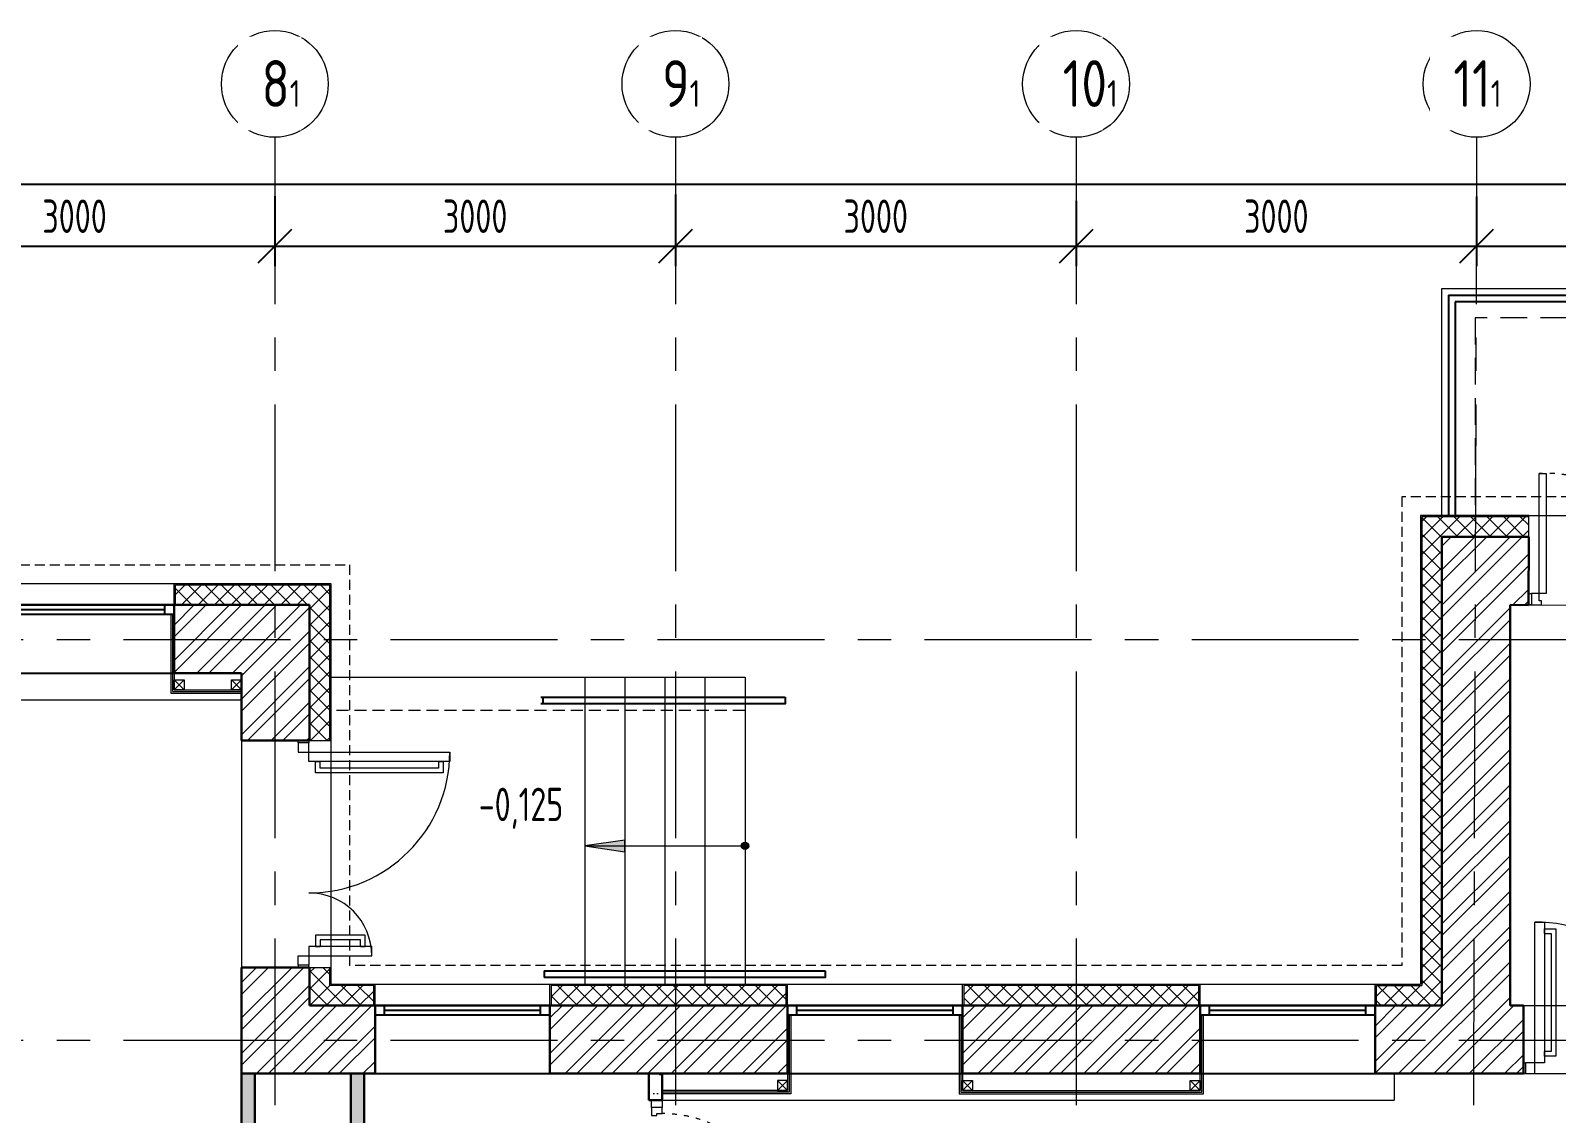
# Model space of a CAD drawing. Header units: millimetres. Extents: x -8689834 to 9419935, y -370377 to 166066.
# Drawn here: x -199064 to -187636, y 127052 to 135163 of the extents above; entities that cross this region are included whole.
import ezdxf
from ezdxf import colors
from ezdxf.entities.mleader import LeaderData, LeaderLine
from ezdxf.math import Vec2, Vec3

# ---------------------------------------------------------------- set-up
doc = ezdxf.new("R2010")
doc.units = ezdxf.units.MM
doc.header["$MEASUREMENT"] = 0
for name, pattern in [('ACAD_ISO03W100', [30, 12, -18]), ('ADSK_Штрих_ш3 п1_5', [4.5, 3, -1.5]), ('ADSK_Штриховая_ш2 п1', [3, 2, -1]), ('CENTER', [2, 1.25, -0.25, 0.25, -0.25]), ('DASH', [0.375, 0.25, -0.125])]:
    doc.linetypes.add(name, pattern=pattern)
doc.layers.get('0').update_dxf_attribs({"color": 250, "lineweight": 9})
for name, color, linetype, lineweight in [('АР_Двери', 175, 'Continuous', 18), ('АР_Карниз', 22, 'Continuous', 9), ('АР_Лестницы', 250, 'Continuous', 15), ('АР_Лестницы ограждение', 94, 'Continuous', 25), ('АР_Навесной фасад', 190, 'Continuous', 5), ('АР_Оси', 195, 'Continuous', 9), ('АР_Оси размеры', 164, 'Continuous', 9), ('АР_Отметки', 250, 'Continuous', 15), ('АР_Перегородки газоблок', 165, 'Continuous', 30), ('АР_Перегородки газоблок_Штрих', 165, 'Continuous', 5), ('АР_Перегородки ГКЛ', 215, 'Continuous', 9), ('АР_Подоконники', 163, 'Continuous', 9), ('АР_Сущ Несущая стена', 216, 'Continuous', 30), ('АР_тонкая линия', 250, 'Continuous', 0), ('АР_Утеплитель', 154, 'Continuous', 9), ('АР_Штриховка кирпич', 250, 'Continuous', 9)]:
    doc.layers.add(name, color=color, linetype=linetype, lineweight=lineweight)
doc.layers.add('АР_новое окно', color=155, linetype='Continuous')
doc.styles.add('ISOCPEUR', font='isocpeur.ttf', dxfattribs={"width": 0.7})
doc.styles.add('ГОСТ 2.304', font='isocpeur.ttf', dxfattribs={"width": 0.7})
doc.dimstyles.new('СПДС', dxfattribs={"dimscale": 100, "dimtxt": 2.5, "dimasz": 2.5, "dimexe": 1.5, "dimexo": 0, "dimgap": 1, "dimtad": 1, "dimdec": 0, "dimrnd": 1, "dimtxsty": 'ГОСТ 2.304', "dimblk": 'OBLIQUE', "dimcen": 2.5, "dimdle": 1.5, "dimadec": 0, "dimazin": 2, "dimtfac": 0.75, "dimtdec": 0, "dimtmove": 1, "dimatfit": 3, "dimfxl": 1, "dimtolj": 1, "dimarcsym": 1})
pattern_1 = [(45, (-1195763.57, 164426.86), (-132.58252, 132.58252), []), (45, (-1195675.18, 164426.86), (-132.58252, 132.58252), [])]

# ---------------------------------------------------------------- blocks, each defined once
blk = doc.blocks.new('_Oblique')
at = {"color": 0, "linetype": 'ByBlock', "lineweight": -2}
blk.add_line((-0.5, -0.5), (0.5, 0.5), dxfattribs=at)
blk = doc.blocks.new('*D613')
at = {"layer": 'АР_Оси размеры', "color": 0, "lineweight": -2, "ltscale": 100, "transparency": 16777216}
for p, q in [((-200234, 133929), (-200234, 133397)), ((-197234, 133923), (-197234, 133397)), ((-200384, 133547), (-197084, 133547))]:
    blk.add_line(p, q, dxfattribs=at)
at = {"layer": 'АР_Оси размеры', "color": 0, "lineweight": -2, "ltscale": 100, "transparency": 16777216, "xscale": 250, "yscale": 250, "zscale": 250, "rotation": 180}
blk.add_blockref('_Oblique', (-200234, 133547), dxfattribs=at)
at = {"layer": 'АР_Оси размеры', "color": 0, "lineweight": -2, "ltscale": 100, "transparency": 16777216, "xscale": 250, "yscale": 250, "zscale": 250}
blk.add_blockref('_Oblique', (-197234, 133547), dxfattribs=at)
at = {"layer": 'АР_Оси размеры', "color": 0, "ltscale": 100, "transparency": 16777216, "insert": (-198734, 133772), "char_height": 250, "attachment_point": 5, "style": 'ГОСТ 2.304'}
blk.add_mtext('\\A1;3000', dxfattribs=at)
blk = doc.blocks.new('*D614')
at = {"layer": 'АР_Оси размеры', "color": 0, "lineweight": -2, "ltscale": 100, "transparency": 16777216}
for p, q in [((-194234, 133935), (-194234, 133397)), ((-197234, 133923), (-197234, 133397)), ((-197384, 133547), (-194084, 133547))]:
    blk.add_line(p, q, dxfattribs=at)
at = {"layer": 'АР_Оси размеры', "color": 0, "lineweight": -2, "ltscale": 100, "transparency": 16777216, "xscale": 250, "yscale": 250, "zscale": 250, "rotation": 180}
blk.add_blockref('_Oblique', (-197234, 133547), dxfattribs=at)
at = {"layer": 'АР_Оси размеры', "color": 0, "lineweight": -2, "ltscale": 100, "transparency": 16777216, "xscale": 250, "yscale": 250, "zscale": 250}
blk.add_blockref('_Oblique', (-194234, 133547), dxfattribs=at)
at = {"layer": 'АР_Оси размеры', "color": 0, "ltscale": 100, "transparency": 16777216, "insert": (-195734, 133772), "char_height": 250, "attachment_point": 5, "style": 'ГОСТ 2.304'}
blk.add_mtext('\\A1;3000', dxfattribs=at)
blk = doc.blocks.new('*D615')
at = {"layer": 'АР_Оси размеры', "color": 0, "lineweight": -2, "ltscale": 100, "transparency": 16777216}
for p, q in [((-194234, 133935), (-194234, 133397)), ((-191234, 133888), (-191234, 133397)), ((-194384, 133547), (-191084, 133547))]:
    blk.add_line(p, q, dxfattribs=at)
at = {"layer": 'АР_Оси размеры', "color": 0, "lineweight": -2, "ltscale": 100, "transparency": 16777216, "xscale": 250, "yscale": 250, "zscale": 250, "rotation": 180}
blk.add_blockref('_Oblique', (-194234, 133547), dxfattribs=at)
at = {"layer": 'АР_Оси размеры', "color": 0, "lineweight": -2, "ltscale": 100, "transparency": 16777216, "xscale": 250, "yscale": 250, "zscale": 250}
blk.add_blockref('_Oblique', (-191234, 133547), dxfattribs=at)
at = {"layer": 'АР_Оси размеры', "color": 0, "ltscale": 100, "transparency": 16777216, "insert": (-192734, 133772), "char_height": 250, "attachment_point": 5, "style": 'ГОСТ 2.304'}
blk.add_mtext('\\A1;3000', dxfattribs=at)
blk = doc.blocks.new('*D616')
at = {"layer": 'АР_Оси размеры', "color": 0, "lineweight": -2, "ltscale": 100, "transparency": 16777216}
for p, q in [((-191234, 133888), (-191234, 133397)), ((-188234, 133888), (-188234, 133397)), ((-191384, 133547), (-188084, 133547))]:
    blk.add_line(p, q, dxfattribs=at)
at = {"layer": 'АР_Оси размеры', "color": 0, "lineweight": -2, "ltscale": 100, "transparency": 16777216, "xscale": 250, "yscale": 250, "zscale": 250, "rotation": 180}
blk.add_blockref('_Oblique', (-191234, 133547), dxfattribs=at)
at = {"layer": 'АР_Оси размеры', "color": 0, "lineweight": -2, "ltscale": 100, "transparency": 16777216, "xscale": 250, "yscale": 250, "zscale": 250}
blk.add_blockref('_Oblique', (-188234, 133547), dxfattribs=at)
at = {"layer": 'АР_Оси размеры', "color": 0, "ltscale": 100, "transparency": 16777216, "insert": (-189734, 133772), "char_height": 250, "attachment_point": 5, "style": 'ГОСТ 2.304'}
blk.add_mtext('\\A1;3000', dxfattribs=at)
blk = doc.blocks.new('*D617')
at = {"layer": 'АР_Оси размеры', "color": 0, "lineweight": -2, "ltscale": 100, "transparency": 16777216}
for p, q in [((-182234, 134039), (-182234, 133397)), ((-188234, 133919), (-188234, 133397)), ((-188384, 133547), (-182084, 133547))]:
    blk.add_line(p, q, dxfattribs=at)
at = {"layer": 'АР_Оси размеры', "color": 0, "lineweight": -2, "ltscale": 100, "transparency": 16777216, "xscale": 250, "yscale": 250, "zscale": 250, "rotation": 180}
blk.add_blockref('_Oblique', (-188234, 133547), dxfattribs=at)
at = {"layer": 'АР_Оси размеры', "color": 0, "lineweight": -2, "ltscale": 100, "transparency": 16777216, "xscale": 250, "yscale": 250, "zscale": 250}
blk.add_blockref('_Oblique', (-182234, 133547), dxfattribs=at)
at = {"layer": 'АР_Оси размеры', "color": 0, "ltscale": 100, "transparency": 16777216, "insert": (-185234, 133772), "char_height": 250, "attachment_point": 5, "style": 'ГОСТ 2.304'}
blk.add_mtext('\\A1;6000', dxfattribs=at)
blk = doc.blocks.new('*U690')
for points in [[(0, 0), (0, -80), (55, -80), (55, 0), (0, 0)], [(55, -80), (55, 0), (115, 0), (115, -40), (100, -40), (100, -80), (55, -80)], [(1075, -80), (1075, 0), (1015, 0), (1015, -40), (1030, -40), (1030, -80), (1075, -80)], [(1130, 0), (1130, -80), (1075, -80), (1075, 0), (1130, 0)]]:
    blk.add_lwpolyline(points)
blk.add_lwpolyline([(100, -80), (100, -1010), (140, -1010), (140, -80)], close=True)
at = {"linetype": 'ACAD_ISO03W100', "ltscale": 3}
blk.add_arc((100, -80), 930, 270, 0, dxfattribs=at)
blk = doc.blocks.new('*U24')
h = blk.add_hatch(color=256)
h.dxf.hatch_style = 1
edge = h.paths.add_edge_path()
edge.add_arc((0, 0), 27.6, 359.64, 719.64)
h = blk.add_hatch(color=256)
h.dxf.hatch_style = 1
h.paths.add_polyline_path([(900, -44), (900, 44), (1200, 0)])
blk.add_line((1200, 0), (0, 0))
blk.add_lwpolyline([(900, 44), (900, -44), (1200, 0), (900, 44)])
blk.add_circle((0, 0), 27.6)
blk = doc.blocks.new('*U144')
at = {"layer": 'АР_новое окно', "lineweight": 20}
for p, q in [((0, 1310), (-70, 1310)), ((0, 0), (-70, 0))]:
    blk.add_line(p, q, dxfattribs=at)
at = {"layer": 'АР_новое окно'}
for p, q in [((-70, 1310), (-70, 0)), ((-70, 0), (-70, 1310)), ((0, 1310), (0, 0)), ((0, 1240), (-70, 1240)), ((-35, 1240), (-35, 70)), ((0, 70), (-70, 70))]:
    blk.add_line(p, q, dxfattribs=at)
blk = doc.blocks.new('*D354')
at = {"layer": 'АР_Оси размеры', "color": 0, "lineweight": -2, "ltscale": 100, "transparency": 16777216}
for p, q in [((-218234, 134013), (-218234, 134163)), ((-154724, 134013), (-154724, 134163)), ((-218384, 134013), (-154574, 134013))]:
    blk.add_line(p, q, dxfattribs=at)
at = {"layer": 'АР_Оси размеры', "color": 0, "lineweight": -2, "ltscale": 100, "transparency": 16777216, "xscale": 250, "yscale": 250, "zscale": 250, "rotation": 180}
blk.add_blockref('_Oblique', (-218234, 134013), dxfattribs=at)
at = {"layer": 'АР_Оси размеры', "color": 0, "lineweight": -2, "ltscale": 100, "transparency": 16777216, "xscale": 250, "yscale": 250, "zscale": 250}
blk.add_blockref('_Oblique', (-154724, 134013), dxfattribs=at)
at = {"layer": 'АР_Оси размеры', "color": 0, "ltscale": 100, "transparency": 16777216, "insert": (-186479, 134238), "char_height": 250, "attachment_point": 5, "style": 'ГОСТ 2.304'}
blk.add_mtext('\\A1;63510', dxfattribs=at)
blk = doc.blocks.new('1700-2')
for points in [[(80, 1600), (0, 1600), (0, 1583), (80, 1583), (80, 1600)], [(0, 1583), (80, 1583), (80, 1513), (50, 1513), (50, 1513), (0, 1513), (0, 1583)], [(-386, 1443), (-421, 1443), (-421, 1358), (-50, 1358), (-50, 1443), (-85, 1443)], [(-386, 1443), (-386, 1393), (-85, 1393), (-85, 1443)], [(-970, 57), (-1005, 57), (-1005, 142), (-50, 142), (-50, 57), (-85, 57)], [(-970, 57), (-970, 107), (-85, 107), (-85, 57)], [(0, -83), (80, -83), (80, -13), (50, -13), (50, -13), (0, -13), (0, -83)], [(80, -100), (0, -100), (0, -83), (80, -83), (80, -100)]]:
    blk.add_lwpolyline(points)
for points in [[(-471, 1443), (0, 1443), (0, 1513), (-471, 1513)], [(0, -13), (-1055, -13), (-1055, 57), (0, 57)]]:
    blk.add_lwpolyline(points, close=True)
for centre, radius, start, end in [((0, 1513), 471, 180, 270), ((0, -13), 1055, 90, 180)]:
    blk.add_arc(centre, radius, start, end)
blk = doc.blocks.new('Дверь 1700')
for points in [[(80, 85), (80, 985), (133, 985), (133, 85)], [(1565, 620), (1567, 85), (1620, 85), (1620, 620)]]:
    blk.add_lwpolyline(points, close=True)
at = {"ltscale": 100}
blk.add_lwpolyline([(1620, 85), (1620, 620)], dxfattribs=at)
for points in [[(0, 0), (0, 85), (21, 85), (21, 0), (0, 0)], [(21, 85), (21, 0), (96, 0), (96, 32), (80, 32), (80, 85), (21, 85)], [(1679, 85), (1679, 0), (1604, 0), (1604, 32), (1620, 32), (1620, 85), (1679, 85)], [(1700, 0), (1700, 85), (1679, 85), (1679, 0), (1700, 0)]]:
    blk.add_lwpolyline(points)
at = {"linetype": 'ACAD_ISO03W100', "ltscale": 3}
for centre, radius, start, end in [((130, 84), 902, 0.0681, 93.207), ((1571, 84), 539, 84.7636, 179.866)]:
    blk.add_arc(centre, radius, start, end, dxfattribs=at)
blk = doc.blocks.new('A$Ce02d65bd')
at = {"ltscale": 100}
for points in [[(0, 0), (0, 75), (75, 75), (75, 0), (0, 0)], [(0, 0), (75, 75)], [(0, 75), (75, 0)]]:
    blk.add_lwpolyline(points, dxfattribs=at)
blk = doc.blocks.new('_DotSmall')
at = {"color": 0, "linetype": 'ByBlock', "const_width": 0.5}
blk.add_lwpolyline([(-0.0625, 0, 1), (0.0625, 0, 1)], format="xyb", close=True, dxfattribs=at)

msp = doc.modelspace()

# ---------------------------------------------------------------- hatches: boundary and pattern name
at = {"layer": 'АР_Перегородки газоблок_Штрих', "ltscale": 100}
h = msp.add_hatch(dxfattribs=at)
h.set_pattern_fill('AR-CONC', scale=30)
h.set_pattern_definition([(50, (0, 0), (215.17805, -18.82564), [22.5, -247.5]), (355, (0, 0), (-41.6254, 225.65764), [18, -198]), (100.45144, (17.93, -1.57), (173.55265, 206.832), [19.12206, -210.34263]), (46.1842, (0, 60), (320.1724, -49.65578), [33.75, -371.25]), (96.63564, (26.68, 55.86), (280.3986, 292.2356), [28.6831, -315.51413]), (351.18416, (0, 60), (280.3986, 292.2356), [27, -297]), (21, (30, 45), (179.07212, -120.78567), [22.5, -247.5]), (326, (30, 45), (72.9946, 217.54501), [18, -198]), (71.45144, (44.92, 34.93), (252.06671, 96.75935), [19.12206, -210.34263]), (37.5, (0, 0), (3.647957, 99.868156), [0, -195.6, 0, -201, 0, -198.75]), (7.5, (0, 0), (78.92086, 118.323514), [0, -114.6, 0, -191.1, 0, -75.75]), (327.5, (-66.9, 0), (160.14673, -6.766462), [0, -75, 0, -234, 0, -310.5]), (317.5, (-96.9, 0), (174.95585, 30.031495), [0, -97.5, 0, -155.4, 0, -220.5])])
edge = h.paths.add_edge_path()
edge.add_line((-197233.9, 124428.4), (-197383.9, 124428.4))
edge.add_line((-197383.9, 124428.4), (-197383.9, 124600.7))
edge.add_line((-197383.9, 124600.7), (-197483.9, 124600.7))
edge.add_line((-197483.9, 124600.7), (-197483.9, 121099.1))
edge.add_arc((-197538.8, 121433.3), 338.7, 279.32816, 301.09248)
edge.add_line((-197363.9, 121143.3), (-197363.9, 122020.3))
edge.add_line((-197363.9, 122020.3), (-197363.9, 122020.3))
edge.add_line((-197363.9, 122020.3), (-197233.9, 122020.3))
edge.add_line((-197233.9, 122020.3), (-197233.9, 122140.3))
edge.add_line((-197233.9, 122140.3), (-197364.1, 122140.3))
edge.add_line((-197364.1, 122140.3), (-197364.1, 122140.7))
edge.add_line((-197364.1, 122140.7), (-197364.1, 123640.7))
edge.add_line((-197364.1, 123640.7), (-197233.9, 123640.7))
edge.add_line((-197233.9, 123640.7), (-197233.9, 123750.7))
edge.add_line((-197233.9, 123750.7), (-197383.9, 123750.7))
edge.add_line((-197383.9, 123750.7), (-197383.9, 124428.4))
edge.add_line((-197383.9, 124428.4), (-197233.9, 124428.4))
h.paths.add_polyline_path([(-196563.9, 124600.7), (-196663.9, 124600.7), (-196663.9, 124428.4), (-197233.9, 124428.4), (-196663.9, 124428.4), (-196663.9, 123750.7), (-197233.9, 123750.7), (-197233.9, 123640.7), (-196764.1, 123640.7), (-196663.9, 123640.7), (-196663.9, 122140.3), (-196563.9, 122140.3)])
h.paths.add_polyline_path([(-196563.9, 127350.7), (-196663.9, 127350.7), (-196663.9, 124600.7), (-196563.9, 124600.7)])
h.paths.add_polyline_path([(-197383.9, 127350.7), (-197483.9, 127350.7), (-197483.9, 124600.7), (-197383.9, 124600.7)])
h = msp.add_hatch(dxfattribs=at)
h.set_pattern_fill('AR-CONC', scale=30)
h.set_pattern_definition([(50, (-20, 0), (215.17805, -18.82564), [22.5, -247.5]), (355, (-20, 0), (-41.6254, 225.65764), [18, -198]), (100.45144, (-2.07, -1.57), (173.55265, 206.832), [19.12206, -210.34263]), (46.1842, (-20, 60), (320.1724, -49.65578), [33.75, -371.25]), (96.63564, (6.68, 55.86), (280.3986, 292.2356), [28.6831, -315.51413]), (351.18416, (-20, 60), (280.3986, 292.2356), [27, -297]), (21, (10, 45), (179.07212, -120.78567), [22.5, -247.5]), (326, (10, 45), (72.9946, 217.54501), [18, -198]), (71.45144, (24.92, 34.93), (252.06671, 96.75935), [19.12206, -210.34263]), (37.5, (-20, 0), (3.647957, 99.868156), [0, -195.6, 0, -201, 0, -198.75]), (7.5, (-20, 0), (78.92086, 118.323514), [0, -114.6, 0, -191.1, 0, -75.75]), (327.5, (-86.9, 0), (160.14673, -6.766462), [0, -75, 0, -234, 0, -310.5]), (317.5, (-116.9, 0), (174.95585, 30.031495), [0, -97.5, 0, -155.4, 0, -220.5])])
h.paths.add_polyline_path([(-194333.9, 127350.7), (-194453.9, 127350.7), (-194453.9, 127150.8), (-194333.9, 127150.8)])
at = {"layer": 'АР_Утеплитель', "ltscale": 100}
h = msp.add_hatch(dxfattribs=at)
h.set_pattern_fill('ANSI37', scale=700)
h.set_pattern_definition([(45, (-1158903.89, 167262.83), (-61.871843, 61.871843), []), (135, (-1158903.89, 167262.83), (-61.871843, -61.871843), [])])
h.paths.add_polyline_path([(-187843.7, 131370.7), (-187843.7, 131520.7), (-188643.9, 131520.7), (-188643.9, 128010.7), (-188983.9, 128010.7), (-188983.9, 127860.7), (-188493.9, 127860.7), (-188493.9, 131370.7)])
h.paths.add_polyline_path([(-186145.2, 131520.7), (-186145.2, 131370.7), (-182818.9, 131370.7), (-182818.9, 131520.7)])
h = msp.add_hatch(dxfattribs=at)
h.set_pattern_fill('ANSI37', scale=700)
h.set_pattern_definition([(45, (-1174788.89, 163752.83), (-61.871843, 61.871843), []), (135, (-1174788.89, 163752.83), (-61.871843, -61.871843), [])])
h.paths.add_polyline_path([(-196823.9, 128145.9), (-196973.9, 128145.9), (-196973.9, 127860.7), (-196493.9, 127860.7), (-196493.9, 128010.7), (-196823.9, 128010.7)])
h.paths.add_polyline_path([(-196973.9, 129845.9), (-196823.9, 129845.9), (-196823.9, 131010.7), (-197978.9, 131010.7), (-197978.9, 130860.7), (-196973.9, 130860.7)])
h = msp.add_hatch(dxfattribs=at)
h.set_pattern_fill('ANSI37', scale=700)
h.set_pattern_definition([(45, (-1171683.89, 163752.83), (-61.871843, 61.871843), []), (135, (-1171683.89, 163752.83), (-61.871843, -61.871843), [])])
h.paths.add_polyline_path([(-193403.9, 127860.7), (-195163.9, 127860.7), (-195163.9, 128010.7), (-193403.9, 128010.7)])
h = msp.add_hatch(dxfattribs=at)
h.set_pattern_fill('ANSI37', scale=700)
h.set_pattern_definition([(45, (-1168608.89, 163752.83), (-61.871843, 61.871843), []), (135, (-1168608.89, 163752.83), (-61.871843, -61.871843), [])])
h.paths.add_polyline_path([(-190313.9, 127860.7), (-192073.9, 127860.7), (-192073.9, 128010.7), (-190313.9, 128010.7)])
at = {"layer": 'АР_Штриховка кирпич', "ltscale": 100}
h = msp.add_hatch(dxfattribs=at)
h.set_pattern_fill('ANSI32', scale=500)
h.set_pattern_definition([(45, (-1163613.57, 164426.86), (-132.58252, 132.58252), []), (45, (-1163525.18, 164426.86), (-132.58252, 132.58252), [])])
h.paths.add_polyline_path([(-187843.7, 131370.7), (-188493.9, 131370.7), (-188493.9, 127860.7), (-188993.9, 127860.7), (-188993.9, 127350.7), (-187883.9, 127350.7), (-187883.9, 127860.7), (-187983.9, 127860.7), (-187983.9, 130860.7), (-187845.2, 130860.3)])
h = msp.add_hatch(dxfattribs=at)
h.set_pattern_fill('ANSI32', scale=500)
h.set_pattern_definition(pattern_1)
h.paths.add_polyline_path([(-196973.9, 130860.7), (-196973.9, 130339.6), (-196973.9, 129845.9), (-197483.9, 129845.9), (-197483.9, 130350.7), (-197988.9, 130350.7), (-197988.9, 130860.7)])
h = msp.add_hatch(dxfattribs=at)
h.set_pattern_fill('ANSI32', scale=500)
h.set_pattern_definition(pattern_1)
h.paths.add_polyline_path([(-196483.9, 127860.7), (-196973.9, 127860.7), (-196973.9, 128145.9), (-197483.9, 128145.9), (-197483.9, 127350.7), (-196483.9, 127350.7)])
h = msp.add_hatch(dxfattribs=at)
h.set_pattern_fill('ANSI32', scale=500)
h.set_pattern_definition([(45, (-1193453.57, 164426.86), (-132.58252, 132.58252), []), (45, (-1193365.18, 164426.86), (-132.58252, 132.58252), [])])
h.paths.add_polyline_path([(-193393.9, 127860.7), (-195173.9, 127860.7), (-195173.9, 127350.7), (-193393.9, 127350.7)])
h = msp.add_hatch(dxfattribs=at)
h.set_pattern_fill('ANSI32', scale=500)
h.set_pattern_definition([(45, (-1190363.57, 164426.86), (-132.58252, 132.58252), []), (45, (-1190275.18, 164426.86), (-132.58252, 132.58252), [])])
h.paths.add_polyline_path([(-190303.9, 127860.7), (-192083.9, 127860.7), (-192083.9, 127350.7), (-190303.9, 127350.7)])

# ---------------------------------------------------------------- linework, layer by layer
at = {"layer": 'АР_Карниз', "color": 7, "linetype": 'DASH', "ltscale": 300}
for p, q in [((-206793.9, 131160.7), (-196673.9, 131160.7)), ((-196673.9, 131160.7), (-196673.9, 128160.7))]:
    msp.add_line(p, q, dxfattribs=at)
msp.add_lwpolyline([(-157673.9, 118040.7), (-154163.9, 118040.7), (-154163.9, 128160.7), (-177963.9, 128160.7), (-177963.9, 131670.3), (-188793.9, 131670.8), (-188793.9, 128160.7), (-196673.9, 128160.7)], dxfattribs=at)
at = {"layer": 'АР_Лестницы', "color": 7, "ltscale": 100}
for p, q in [((-194912.9, 130320.7), (-194912.9, 128020.7)), ((-194612.9, 130320.7, 0), (-194612.9, 128020.7)), ((-194312.9, 130320.7, 0), (-194312.9, 128020.7)), ((-194012.9, 130320.7, 0), (-194012.9, 128020.7)), ((-193712.9, 130320.7, 0), (-193712.9, 128020.7))]:
    msp.add_line(p, q, dxfattribs=at)
msp.add_lwpolyline([(-188493.9, 131530.7), (-188493.9, 133230.7), (-184255.2, 133230.7), (-184255.2, 133010.7)], dxfattribs=at)
at = {"layer": 'АР_Лестницы', "color": 7, "ltscale": 100, "elevation": 0}
msp.add_lwpolyline([(-196813.9, 130320.7), (-193713.4, 130320.7)], dxfattribs=at)
at = {"layer": 'АР_Лестницы', "color": 7, "linetype": 'ADSK_Штрих_ш3 п1_5', "ltscale": 30, "elevation": 0}
msp.add_lwpolyline([(-193713.4, 130070.7), (-196813.9, 130070.7)], dxfattribs=at)
at = {"layer": 'АР_Лестницы ограждение', "color": 7, "ltscale": 100}
for p, q in [((-195227.3, 130170.8), (-195227.3, 130120.8)), ((-195216.3, 128120.7), (-195216.3, 128070.7))]:
    msp.add_line(p, q, dxfattribs=at)
for points in [[(-188444.5, 133181.5), (-184255.2, 133181.5), (-184255.2, 133131.5), (-188394.5, 133131.5)], [(-188444.5, 133181.5), (-188444.5, 131530.7)], [(-188394.5, 133131.5), (-188394.5, 131530.7)], [(-193412.9, 130170.8), (-193412.9, 130120.8), (-195242.3, 130120.8)], [(-195242.3, 130170.8), (-193412.9, 130170.8)], [(-193113, 128120.7), (-193113, 128070.7), (-195216.3, 128070.7)], [(-195216.3, 128120.7), (-193113, 128120.7)]]:
    msp.add_lwpolyline(points, dxfattribs=at)
at = {"layer": 'АР_Навесной фасад', "color": 7, "ltscale": 100}
for p, q in [((-188653.9, 131530.7), (-188653.9, 128020.7)), ((-188643.9, 131520.7), (-188643.9, 128010.7)), ((-200764.7, 131020.7), (-196813.9, 131020.7)), ((-196823.9, 131010.7), (-196823.9, 129845.9)), ((-196813.9, 131020.7), (-196813.9, 129845.9)), ((-196823.9, 128145.9), (-196823.9, 128010.7)), ((-196813.9, 128145.9), (-196813.9, 128020.7)), ((-196813.9, 128020.7), (-188653.9, 128020.7))]:
    msp.add_line(p, q, dxfattribs=at)
for points in [[(-187843.7, 131530.3), (-188653.9, 131530.7)], [(-187843.7, 131520.3), (-188643.9, 131520.7)], [(-187843.7, 131370.3), (-187843.7, 131530.3)], [(-197988.9, 130860.7), (-197988.9, 131020.7)], [(-197978.9, 130860.7), (-197978.9, 131010.7), (-196823.9, 131010.7)], [(-196973.9, 129845.9), (-196813.9, 129845.9)], [(-196973.9, 128145.9), (-196813.9, 128145.9)], [(-196493.9, 127860.7), (-196493.9, 128010.7), (-196823.9, 128010.7)], [(-196483.9, 127860.7), (-196483.9, 128020.7)], [(-195173.9, 127860.7), (-195173.9, 128020.7)], [(-193403.9, 127860.7), (-193403.9, 128010.7), (-195163.9, 128010.7), (-195163.9, 127860.7)], [(-193393.9, 127860.7), (-193393.9, 128020.7)], [(-192083.9, 127860.7), (-192083.9, 128020.7)], [(-190313.9, 127860.7), (-190313.9, 128010.7), (-192073.9, 128010.7), (-192073.9, 127860.7)], [(-190303.9, 127860.7), (-190303.9, 128020.7)], [(-188993.9, 127860.7), (-188993.9, 128020.7)], [(-188983.9, 127860.7), (-188983.9, 128010.7), (-188643.9, 128010.7)]]:
    msp.add_lwpolyline(points, dxfattribs=at)
at = {"layer": 'АР_новое окно', "color": 7}
for p, q in [((-199298.9, 130350.7), (-197988.9, 130350.7)), ((-196483.9, 127350.7), (-195173.9, 127350.7)), ((-193393.9, 127350.7), (-192083.9, 127350.7)), ((-190303.9, 127350.7), (-188993.9, 127350.7))]:
    msp.add_line(p, q, dxfattribs=at)
at = {"layer": 'АР_Оси', "color": 7, "linetype": 'CENTER', "ltscale": 1000}
for p, q in [((-197233.9, 134363.2), (-197233.9, 78630.8)), ((-194233.9, 134363.2), (-194233.9, 78630.8)), ((-191233.9, 134363.2), (-191233.9, 74900)), ((-188233.9, 134363.2), (-188423.9, 78630.8)), ((-224367.6, 130600.7), (-141189.2, 130600.7)), ((-224367.6, 127600.7), (-141189.2, 127600.7))]:
    msp.add_line(p, q, dxfattribs=at)
at = {"layer": 'АР_Оси', "color": 7, "ltscale": 0.5}
for centre in [(-197233.9, 134763.2), (-194233.9, 134763.2), (-191233.9, 134763.2), (-188233.9, 134763.2)]:
    msp.add_circle(centre, 400, dxfattribs=at)
at = {"layer": 'АР_Перегородки газоблок', "color": 7, "ltscale": 100}
for points in [[(-197483.9, 118520.7), (-197483.9, 127350.7)], [(-197383.9, 127350.7), (-197383.9, 126452)], [(-197383.9, 127350.7), (-197383.9, 124279)], [(-196663.9, 124295.6), (-196663.9, 127350.7)], [(-196563.9, 122120.3), (-196563.9, 127350.7)], [(-194433.9, 127350.7), (-194433.9, 127150.8)], [(-194333.9, 127350.7), (-194333.9, 127150.8)], [(-194333.9, 127150.8), (-194433.9, 127150.8)]]:
    msp.add_lwpolyline(points, dxfattribs=at)
at = {"layer": 'АР_Перегородки ГКЛ', "color": 7, "ltscale": 500}
msp.add_line((-192083.9, 127767.3), (-192083.9, 127225), dxfattribs=at)
for points in [[(-197988.9, 130860.7), (-197988.9, 130225), (-197483.9, 130225)], [(-198013.9, 130790.7), (-198013.9, 130200), (-197483.9, 130200)], [(-198001.4, 130790.7), (-198001.4, 130212.5), (-197483.9, 130212.5)], [(-193368.9, 127790.7), (-193368.9, 127200), (-194333.9, 127200)], [(-193381.4, 127790.7), (-193381.4, 127212.5), (-194333.9, 127212.5)], [(-192108.9, 127790.7), (-192108.9, 127200), (-190278.9, 127200), (-190278.9, 127790.7)], [(-192096.4, 127790.7), (-192096.4, 127212.5), (-190291.4, 127212.5), (-190291.4, 127790.7)], [(-192083.9, 127767.3), (-192083.9, 127225), (-190303.9, 127225), (-190303.9, 127602.8)], [(-193393.9, 127691.2), (-193393.9, 127225), (-194333.9, 127225)]]:
    msp.add_lwpolyline(points, dxfattribs=at)
at = {"layer": 'АР_Подоконники', "color": 7, "ltscale": 100}
for p, q in [((-205983.9, 130150.7), (-197483.9, 130150.7)), ((-188852.1, 127350.7), (-188852.1, 127150.7)), ((-194333.9, 127150.9), (-188852.1, 127150.7))]:
    msp.add_line(p, q, dxfattribs=at)
at = {"layer": 'АР_Сущ Несущая стена', "color": 7, "ltscale": 100}
for p, q in [((-188493.9, 131370.7), (-187843.7, 131370.7)), ((-188493.9, 131370.7), (-188493.9, 127860.7)), ((-197988.9, 130860.7), (-196973.9, 130860.7)), ((-197988.9, 130860.7), (-197988.9, 130350.7)), ((-197988.9, 130860.7), (-197988.9, 130860.7)), ((-197988.9, 130860.7), (-197988.9, 130860.7)), ((-196973.9, 130860.7), (-196973.9, 129845.9)), ((-187983.9, 130860.7), (-187983.9, 127860.7)), ((-187845.2, 130860.3), (-187983.9, 130860.7)), ((-197988.9, 130350.7), (-197483.9, 130350.7)), ((-197483.9, 130350.7), (-197483.9, 129845.9)), ((-197483.9, 129845.9), (-196973.9, 129845.9)), ((-197483.9, 128145.9), (-197483.9, 127350.7)), ((-197483.9, 128145.9), (-196973.9, 128145.9)), ((-196973.9, 128145.9), (-196973.9, 127860.7)), ((-196973.9, 127860.7), (-196483.9, 127860.7)), ((-196483.9, 127741.8), (-196483.9, 127860.7)), ((-195173.9, 127860.7), (-193393.9, 127860.7)), ((-195173.9, 127741.8), (-195173.9, 127860.7)), ((-193393.9, 127741.8), (-193393.9, 127860.7)), ((-193393.9, 127790.7), (-193393.9, 127350.7)), ((-192083.9, 127860.7), (-190303.9, 127860.7)), ((-192083.9, 127741.8), (-192083.9, 127860.7)), ((-192083.9, 127767.3), (-192083.9, 127350.7)), ((-190303.9, 127741.8), (-190303.9, 127860.7)), ((-190303.9, 127790.7), (-190303.9, 127350.7)), ((-188993.9, 127860.7), (-188493.9, 127860.7)), ((-188993.9, 127741.8), (-188993.9, 127860.7)), ((-187983.9, 127860.7), (-187883.9, 127860.7)), ((-187883.9, 127860.7), (-187883.9, 127350.7)), ((-196483.9, 127741.8), (-196483.9, 127350.7)), ((-196483.9, 127741.8), (-196483.9, 127741.8)), ((-195173.9, 127741.8), (-195173.9, 127350.7)), ((-195173.9, 127741.8), (-195173.9, 127741.8)), ((-193393.9, 127741.8), (-193393.9, 127741.8)), ((-192083.9, 127741.8), (-192083.9, 127741.8)), ((-190303.9, 127741.8), (-190303.9, 127741.8)), ((-188993.9, 127741.8), (-188993.9, 127350.7)), ((-188993.9, 127741.8), (-188993.9, 127741.8)), ((-197483.9, 127350.7), (-196483.9, 127350.7)), ((-195173.9, 127350.7), (-193393.9, 127350.7)), ((-192083.9, 127350.7), (-190303.9, 127350.7)), ((-188993.9, 127350.7), (-187883.9, 127350.7))]:
    msp.add_line(p, q, dxfattribs=at)
msp.add_lwpolyline([(-187845.2, 130860.7), (-187845.2, 130860.7), (-187843.7, 131370.7), (-187843.7, 131370.7)], dxfattribs=at)
at = {"layer": 'АР_тонкая линия', "color": 7, "linetype": 'ADSK_Штриховая_ш2 п1', "ltscale": 100}
msp.add_lwpolyline([(-184255.2, 133010.7), (-188245.2, 133010.7), (-188245.2, 131530.7)], dxfattribs=at)
at = {"layer": 'АР_тонкая линия', "color": 7, "ltscale": 100}
for points in [[(-187843.7, 131530.3), (-186283.9, 131530.7)], [(-187843.7, 131530.3), (-186145.2, 131530.3)], [(-187845.2, 130860.3), (-186145.2, 130860.7)], [(-197483.9, 129845.9), (-197483.9, 128145.9)], [(-196813.9, 129845.9), (-196813.9, 128145.9)], [(-187883.9, 127860.7), (-186183.9, 127860.7)], [(-187883.9, 127350.7), (-186183.9, 127350.7)]]:
    msp.add_lwpolyline(points, dxfattribs=at)

# ---------------------------------------------------------------- block references
at = {"layer": 'АР_Двери', "color": 7}
msp.add_blockref('Дверь 1700', (-187845.2, 130860.7), dxfattribs=at)
at = {"layer": 'АР_Двери', "color": 7, "lineweight": 30, "ltscale": 100}
for p, rotation in [((-196978.8, 129745.9), 180), ((-187783.9, 127430.7), 270)]:
    msp.add_blockref('1700-2', p, dxfattribs=dict(at, rotation=rotation))
at = {"layer": 'АР_Двери', "color": 7, "rotation": 90.00000000000001}
msp.add_blockref('*U690', (-194413.9, 126020.8), dxfattribs=at)
at = {"layer": 'АР_Лестницы', "color": 7, "ltscale": 100, "rotation": 180}
msp.add_blockref('*U24', (-193712.9, 129055.9), dxfattribs=at)
at = {"layer": 'АР_новое окно', "color": 7, "xscale": -1, "rotation": 90}
for p in [(-197988.9, 130790.7), (-195173.9, 127790.7), (-192083.9, 127790.7), (-188993.9, 127790.7)]:
    msp.add_blockref('*U144', p, dxfattribs=at)
at = {"layer": 'АР_Перегородки ГКЛ', "color": 7, "ltscale": 500}
for p in [(-197988.9, 130225), (-197558.6, 130225), (-192083.9, 127225), (-190378.9, 127225)]:
    msp.add_blockref('A$Ce02d65bd', p, dxfattribs=at)
at = {"layer": 'АР_Перегородки ГКЛ', "color": 7, "ltscale": 500, "xscale": -1}
msp.add_blockref('A$Ce02d65bd', (-193393.9, 127225), dxfattribs=at)

# ---------------------------------------------------------------- dimensions: what is measured, and where the dimension line sits
at = {"layer": 'АР_Оси размеры', "color": 7, "ltscale": 100}
for base, p1, p2, picture, middle in [((-197233.9, 133546.7), (-200233.9, 133928.7), (-197233.9, 133922.9), '*D613', (-198733.9, 133771.7)), ((-194233.9, 133546.7), (-197233.9, 133922.9), (-194233.9, 133934.5), '*D614', (-195733.9, 133771.7)), ((-191233.9, 133546.7), (-194233.9, 133934.5), (-191233.9, 133888.2), '*D615', (-192733.9, 133771.7)), ((-188233.9, 133546.7), (-191233.9, 133888.2), (-188233.9, 133888.4), '*D616', (-189733.9, 133771.7)), ((-182233.9, 133546.7), (-188233.9, 133919.5), (-182233.9, 134039), '*D617', (-185233.9, 133771.7))]:
    dim = msp.add_linear_dim(base=base, p1=p1, p2=p2, dimstyle='СПДС', dxfattribs=at)
    dim.commit()
    dim.dimension.update_dxf_attribs({"geometry": picture, "text_midpoint": middle})

# ---------------------------------------------------------------- leaders
at = {"layer": 'АР_Отметки', "color": 7}
ml = msp.add_multileader_mtext('Standard', dxfattribs=at)
ml.set_content('-0,125', color=7, style='ISOCPEUR')
ml.set_leader_properties(color=256, linetype='Continuous', lineweight=-1)
ml.set_arrow_properties(name='DOTSMALL')
ml.build(insert=Vec2(0, 0))
ml.multileader.update_dxf_attribs({"has_text_frame": 1, "text_left_attachment_type": 4, "text_right_attachment_type": 4, "dogleg_length": 100, "arrow_head_size": 180})
ctx = ml.context
ctx.base_point, ctx.char_height, ctx.arrow_head_size, ctx.landing_gap_size, ctx.plane_origin = Vec3(-195757, 129158.5), 250, 180, 50, Vec3(-197918.2, 128209.7)
ctx.left_attachment, ctx.right_attachment = 4, 4
notes = []
notes.append((ctx, [(0, (0, 0, 0), (0, 0), (1, 0), 1, [])]))
ctx.mtext.insert, ctx.mtext.width, ctx.mtext.line_spacing_style, ctx.mtext.flow_direction = Vec3(-195707, 129491.8), 852.697, 2, 5
for ctx, leaders in notes:
    for number, flags, end, landing, length, lines in leaders:
        leader = LeaderData()
        leader.index, (leader.has_last_leader_line, leader.has_dogleg_vector, leader.attachment_direction) = number, flags
        leader.last_leader_point, leader.dogleg_vector, leader.dogleg_length = Vec3(end), Vec3(landing), length
        for number, points, colour, breaks in lines:
            line = LeaderLine()
            line.index, line.vertices, line.color, line.breaks = number, Vec3.list(points), colors.encode_raw_color(colour), breaks
            leader.lines.append(line)
        ctx.leaders.append(leader)

# ---------------------------------------------------------------- next in the draw order: texts
at = {"layer": 'АР_Оси', "color": 7, "char_height": 350, "width": 123.867, "attachment_point": 1, "line_spacing_factor": 1.149209, "style": 'ГОСТ 2.304', "bg_fill": 2}
for s, insert in [('{\\W0.8;8\\H0.57143x;1}', (-197333.7, 134940.9)), ('{\\W0.8;9\\H0.57143x;1}', (-194333.7, 134940.9)), ('{\\W0.8;10\\H0.57143x;1}', (-191333.7, 134940.9)), ('{\\W0.8;11\\H0.57143x;1}', (-188408, 134940.9))]:
    msp.add_mtext(s, dxfattribs=dict(at, insert=insert))

# ---------------------------------------------------------------- next in the draw order: dimensions: what is measured, and where the dimension line sits
at = {"layer": 'АР_Оси размеры', "color": 7, "ltscale": 100}
dim = msp.add_linear_dim(base=(-154723.9, 134013.2), p1=(-218233.9, 134013.2), p2=(-154723.9, 134013.2), dimstyle='СПДС', dxfattribs=at)
dim.commit()
dim.dimension.update_dxf_attribs({"geometry": '*D354', "text_midpoint": (-186478.9, 134238.2)})

doc.saveas('drawing.dxf')
